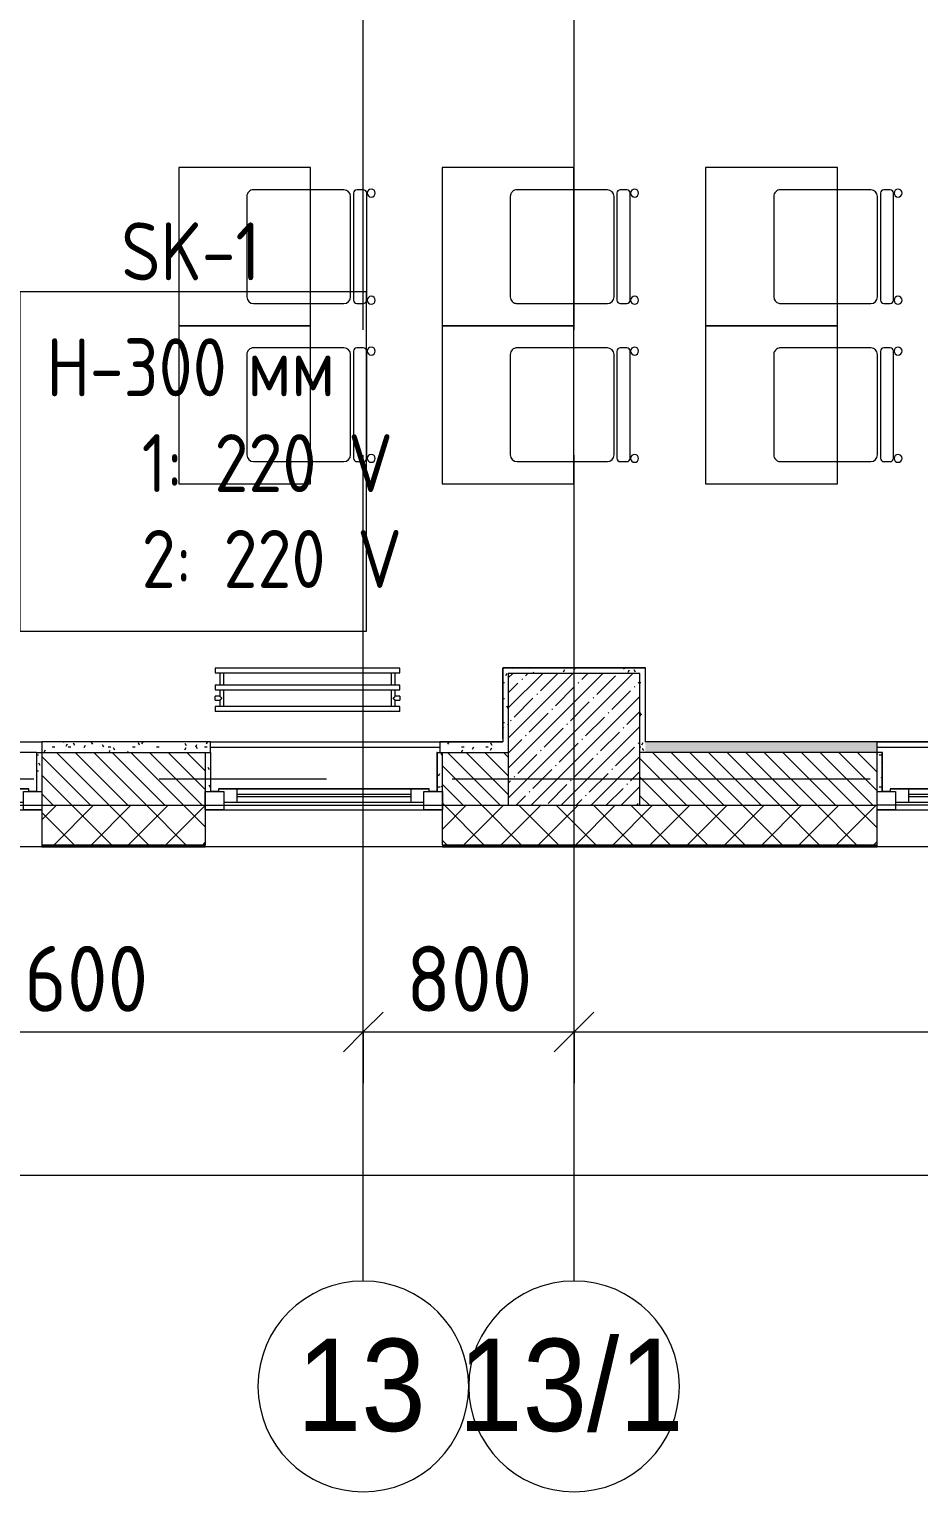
# Model space of a CAD drawing. Header units: millimetres. Extents: x 35111 to 235598, y -8553 to 29000.
# Drawn here: x 41092 to 44468, y -2706 to 2845 of the extents above; entities that cross this region are included whole.
import ezdxf

# ---------------------------------------------------------------- set-up
doc = ezdxf.new("R2010")
doc.units = ezdxf.units.MM
doc.linetypes.add('Осевая', pattern=[3175, 635, -476.25, 1587.5, -476.25])
for name, color, linetype, lineweight in [('A-ANNO-DIMS', 7, 'Continuous', 9), ('A-ANNO-DIMS-100', 7, 'Continuous', 9), ('A-GLAZ', 7, 'Continuous', 9), ('A-GLAZ-1', 7, 'Continuous', 13), ('A-WALL', 7, 'Continuous', 9), ('E-ELEC-FIXT-IDEN', 7, 'Continuous', 9), ('I-WALL', 7, 'Continuous', 9), ('M-EQPM', 7, 'Continuous', 9), ('S-COLS', 7, 'Continuous', 9), ('Оси', 7, 'Continuous', 9), ('Оси-1', 7, 'Continuous', 20), ('Оси-2', 7, 'Осевая', 9)]:
    doc.layers.add(name, color=color, linetype=linetype, lineweight=lineweight)
for name, color, linetype, lineweight, true_color in [('A-WALL-1', 7, 'Continuous', 9, 0x3c3c3c), ('A-WALL-FNSH-1', 7, 'Continuous', 9, 0x3c3c3c), ('I-FURN-1', 7, 'Continuous', 9, 0xf0f0f0)]:
    doc.layers.add(name, color=color, linetype=linetype, lineweight=lineweight, true_color=true_color)
doc.styles.add('Arial', font='arial.ttf', dxfattribs={"width": 0.9, "height": 350})
doc.styles.add('GOST Common_1', font='GOST_Common.ttf', dxfattribs={"width": 0.9, "height": 220})
doc.styles.add('ISOCPEUR', font='isocpeur.ttf', dxfattribs={"width": 0.9, "height": 250})
doc.dimstyles.new('ISO-2_5_0_9К_БОЛЬШОЙ', dxfattribs={"dimscale": 304.8, "dimtxt": 248.995294, "dimasz": 0.492126, "dimexe": 0.393701, "dimexo": 0.984252, "dimgap": 0, "dimtad": 1, "dimdec": 0, "dimrnd": 10, "dimzin": 0, "dimdsep": 46, "dimtxsty": 'ISOCPEUR', "dimblk1": 'OBLIQUE', "dimblk2": 'OBLIQUE', "dimsah": 1, "dimcen": 0.09, "dimdle": 0.393701, "dimazin": 0, "dimtfac": 1, "dimtdec": 4, "dimtix": 1, "dimtmove": 0, "dimatfit": 3, "dimfxl": 1, "dimtvp": 1, "dimtolj": 1, "dimtzin": 0, "dimarcsym": 2})
doc.dimstyles.new('ISO-2_5_0_9К_БОЛЬШОЙ_1', dxfattribs={"dimscale": 304.8, "dimtxt": 248.995294, "dimasz": 0.492126, "dimexe": 0.393701, "dimexo": 0.984252, "dimgap": 0, "dimtad": 1, "dimdec": 0, "dimrnd": 10, "dimzin": 0, "dimdsep": 46, "dimtxsty": 'ISOCPEUR', "dimblk1": 'OBLIQUE', "dimblk2": 'OBLIQUE', "dimsah": 1, "dimcen": 0.09, "dimdle": 0.393701, "dimazin": 0, "dimtfac": 1, "dimtdec": 4, "dimtix": 1, "dimtmove": 2, "dimatfit": 3, "dimfxl": 1, "dimtvp": 1, "dimtolj": 1, "dimtzin": 0, "dimarcsym": 2})
pattern_1 = [(0, (0, 0), (121.92, 30.48), [10.058, -81.382, 10.058, -81.382, -487.68]), (0, (0, 0), (121.92, 30.48), [-182.88, 10.058, -172.822, 10.058, -81.382, -213.36]), (0, (0, 0), (121.92, 30.48), [-457.2, 10.058, -50.902, 10.058, -142.342]), (120, (45.72, 15.24), (-87.356454, 90.345817), [10.058, -81.382, 10.058, -81.382, -487.68]), (120, (45.72, 15.24), (-87.356454, 90.345817), [-182.88, 10.058, -172.822, 10.058, -81.382, -213.36]), (120, (45.72, 15.24), (-87.356454, 90.345817), [-457.2, 10.058, -50.902, 10.058, -142.342]), (240, (60.96, 76.2), (-34.563546, -120.825817), [10.058, -81.382, 10.058, -81.382, -487.68]), (240, (60.96, 76.2), (-34.563546, -120.825817), [-182.88, 10.058, -172.822, 10.058, -81.382, -213.36]), (240, (60.96, 76.2), (-34.563546, -120.825817), [-457.2, 10.058, -50.902, 10.058, -142.342])]

# ---------------------------------------------------------------- blocks, each defined once
blk = doc.blocks.new('BSC_Колонна _Прямоугольная - 500х500-V6-План размещения напольных электротехнических лючков и розеток 3 этажа в осях 12-23')
at = {"layer": 'S-COLS'}
h = blk.add_hatch(dxfattribs=at)
h.set_pattern_fill('FP_7', color=256, style=0, pattern_type=2)
h.set_pattern_definition([(45, (-43160, -150), (-57.02463, 57.02463), []), (45, (-43102.975, -150), (-57.02463, 57.02463), [100.806, -20.161, 3.353, -16.808])])
h.paths.add_polyline_path([(-250, -250), (250, -250), (250, 250), (-250, 250)])
for p, q in [((250, 250), (-250, 250)), ((-250, 250), (-250, -250)), ((250, -250), (250, 250)), ((-250, -250), (250, -250))]:
    blk.add_line(p, q, dxfattribs=at)
blk = doc.blocks.new('120_Окно_СКБ_2Ст - 120_Окно_СКБ_2Ст 3100х2500 _мал_створка слева_ 2-22446355-План размещения напольных электротехнических лючков и розеток 3 этажа в осях 12-23')
at = {"layer": 'A-GLAZ'}
for p, q in [((1550, -57), (-1550, -57)), ((-1430, -107), (600, -107)), ((770, -107), (1430, -107)), ((-1530, -127), (-1500, -127)), ((600, -117), (-1430, -117)), ((670, -127), (700, -127)), ((1430, -117), (770, -117)), ((1500, -127), (1530, -127))]:
    blk.add_line(p, q, dxfattribs=at)
at = {"layer": 'A-GLAZ-1'}
for p, q in [((-1550, -127), (-1550, -57)), ((-1550, -57), (-1480, -57)), ((-1480, -57), (-1480, -127)), ((650, -87), (-1480, -87)), ((-1480, -87), (-1480, -127)), ((-1430, -137), (-1430, -87)), ((600, -137), (600, -87)), ((650, -127), (650, -57)), ((650, -57), (720, -57)), ((650, -127), (650, -87)), ((720, -57), (720, -127)), ((1480, -87), (720, -87)), ((720, -87), (720, -127)), ((770, -137), (770, -87)), ((1430, -137), (1430, -87)), ((1480, -127), (1480, -57)), ((1480, -57), (1550, -57)), ((1480, -127), (1480, -87)), ((1550, -57), (1550, -127)), ((-1480, -127), (-1550, -127)), ((-1480, -127), (-1500, -127)), ((-1500, -127), (-1500, -137)), ((-1500, -137), (670, -137)), ((670, -137), (-1500, -137)), ((720, -127), (650, -127)), ((670, -127), (650, -127)), ((670, -137), (670, -127)), ((720, -127), (700, -127)), ((700, -127), (700, -137)), ((700, -137), (1500, -137)), ((1500, -137), (700, -137)), ((1550, -127), (1480, -127)), ((1500, -127), (1480, -127)), ((1500, -137), (1500, -127))]:
    blk.add_line(p, q, dxfattribs=at)
blk = doc.blocks.new('120_Окно_СКБ_2Ст - 120_Окно_СКБ_2Ст 2100х2400 _мал створка справа_-22446225-План размещения напольных электротехнических лючков и розеток 3 этажа в осях 12-23')
at = {"layer": 'A-GLAZ'}
for p, q in [((1050, -57), (-1050, -57)), ((-930, -107), (100, -107)), ((270, -107), (930, -107)), ((-1030, -127), (-1000, -127)), ((100, -117), (-930, -117)), ((170, -127), (200, -127)), ((930, -117), (270, -117)), ((1000, -127), (1030, -127))]:
    blk.add_line(p, q, dxfattribs=at)
at = {"layer": 'A-GLAZ-1'}
for p, q in [((-1050, -127), (-1050, -57)), ((-1050, -57), (-980, -57)), ((-980, -57), (-980, -127)), ((150, -87), (-980, -87)), ((-980, -87), (-980, -127)), ((-930, -137), (-930, -87)), ((100, -137), (100, -87)), ((150, -127), (150, -57)), ((150, -57), (220, -57)), ((150, -127), (150, -87)), ((220, -57), (220, -127)), ((980, -87), (220, -87)), ((220, -87), (220, -127)), ((270, -137), (270, -87)), ((930, -137), (930, -87)), ((980, -127), (980, -57)), ((980, -57), (1050, -57)), ((980, -127), (980, -87)), ((1050, -57), (1050, -127)), ((-980, -127), (-1050, -127)), ((-980, -127), (-1000, -127)), ((-1000, -127), (-1000, -137)), ((-1000, -137), (170, -137)), ((170, -137), (-1000, -137)), ((220, -127), (150, -127)), ((170, -127), (150, -127)), ((170, -137), (170, -127)), ((220, -127), (200, -127)), ((200, -127), (200, -137)), ((200, -137), (1000, -137)), ((1000, -137), (200, -137)), ((1050, -127), (980, -127)), ((1000, -127), (980, -127)), ((1000, -137), (1000, -127))]:
    blk.add_line(p, q, dxfattribs=at)
blk = doc.blocks.new('120_Окно_СКБ_1Ст - 120_Окно_СКБ_1Ст 900х2500_h_-22445987-План размещения напольных электротехнических лючков и розеток 3 этажа в осях 12-23')
at = {"layer": 'A-GLAZ'}
for p, q in [((450, -57), (-450, -57)), ((-330, -107), (330, -107)), ((-430, -127), (-400, -127)), ((330, -117), (-330, -117)), ((400, -127), (430, -127))]:
    blk.add_line(p, q, dxfattribs=at)
at = {"layer": 'A-GLAZ-1'}
for p, q in [((-450, -127), (-450, -57)), ((-450, -57), (-380, -57)), ((-380, -57), (-380, -127)), ((380, -87), (-380, -87)), ((-380, -87), (-380, -127)), ((-330, -137), (-330, -87)), ((330, -137), (330, -87)), ((380, -127), (380, -57)), ((380, -57), (450, -57)), ((380, -127), (380, -87)), ((450, -57), (450, -127)), ((-380, -127), (-450, -127)), ((-380, -127), (-400, -127)), ((-400, -127), (-400, -137)), ((-400, -137), (400, -137)), ((400, -137), (-400, -137)), ((450, -127), (380, -127)), ((400, -127), (380, -127)), ((400, -137), (400, -127))]:
    blk.add_line(p, q, dxfattribs=at)
blk = doc.blocks.new('Стол базовый прямоугольный - 1_7а-25476368-План размещения напольных электротехнических лючков и розеток 3 этажа в осях 12-23')
at = {"layer": 'I-FURN-1'}
for p, q in [((250, 300), (-250, 300)), ((-250, 300), (-250, -300)), ((250, -300), (250, 300)), ((-250, -300), (250, -300))]:
    blk.add_line(p, q, dxfattribs=at)
blk = doc.blocks.new('Стул Breuer - 1_9а-25403171-План размещения напольных электротехнических лючков и розеток 3 этажа в осях 12-23')
at = {"layer": 'I-FURN-1'}
for p, q in [((190.5, 241.3), (-190.5, 241.3)), ((-215.9, 215.9), (-215.9, 0)), ((215.9, 0), (215.9, 215.9)), ((-215.9, 0), (-215.9, -127)), ((215.9, -127), (215.9, 0)), ((203.2, -163.5), (-203.2, -163.5)), ((-190.5, -152.4), (190.5, -152.4)), ((-215.9, -176.2), (-215.9, -200.8)), ((-203.2, -213.5), (203.2, -213.5)), ((215.9, -200.8), (215.9, -176.2))]:
    blk.add_line(p, q, dxfattribs=at)
for centre, radius, start, end in [((-190.5, 215.9), 25.4, 90, 180), ((190.5, 215.9), 25.4, 0, 90), ((-190.5, -127), 25.4, 180, 270), ((-203.2, -176.2), 12.7, 90, 180), ((190.5, -127), 25.4, 270, 360), ((203.2, -176.2), 12.7, 360, 90), ((-203.5, -230.6), 15.1, 360, 180), ((-203.2, -200.8), 12.7, 180, 270), ((203.7, -230.6), 15.1, 360, 180), ((203.2, -200.8), 12.7, 270, 360), ((-203.5, -230.6), 15.1, 180, 360), ((203.7, -230.6), 15.1, 180, 360)]:
    blk.add_arc(centre, radius, start, end, dxfattribs=at)
blk = doc.blocks.new('Стул Breuer - 1_9а-V72-План размещения напольных электротехнических лючков и розеток 3 этажа в осях 12-23')
at = {"layer": 'I-FURN-1'}
for p, q in [((190.5, 241.3), (-190.5, 241.3)), ((-215.9, 215.9), (-215.9, 0)), ((215.9, 0), (215.9, 215.9)), ((-215.9, 0), (-215.9, -127)), ((215.9, -127), (215.9, 0)), ((203.2, -163.5), (-203.2, -163.5)), ((-190.5, -152.4), (190.5, -152.4)), ((-215.9, -176.2), (-215.9, -200.8)), ((-203.2, -213.5), (203.2, -213.5)), ((215.9, -200.8), (215.9, -176.2))]:
    blk.add_line(p, q, dxfattribs=at)
for centre, radius, start, end in [((-190.5, 215.9), 25.4, 165, 180), ((-190.5, 215.9), 25.4, 150, 165), ((-190.5, 215.9), 25.4, 135, 150), ((-190.5, 215.9), 25.4, 90, 135), ((190.5, 215.9), 25.4, 75, 90), ((190.5, 215.9), 25.4, 45, 75), ((190.5, 215.9), 25.4, 0, 45), ((-190.5, -127), 25.4, 180, 270), ((-203.2, -176.2), 12.7, 90, 180), ((190.5, -127), 25.4, 270, 360), ((203.2, -176.2), 12.7, 360, 90), ((-203.5, -230.6), 15.1, 360, 180), ((-203.2, -200.8), 12.7, 180, 270), ((203.7, -230.6), 15.1, 360, 180), ((203.2, -200.8), 12.7, 270, 360), ((-203.5, -230.6), 15.1, 180, 360), ((203.7, -230.6), 15.1, 180, 360)]:
    blk.add_arc(centre, radius, start, end, dxfattribs=at)
blk = doc.blocks.new('Стул Breuer - 1_9а-V73-План размещения напольных электротехнических лючков и розеток 3 этажа в осях 12-23')
at = {"layer": 'I-FURN-1'}
for p, q in [((190.5, 241.3), (-190.5, 241.3)), ((-215.9, 215.9), (-215.9, 0)), ((215.9, 0), (215.9, 215.9)), ((-215.9, 0), (-215.9, -127)), ((215.9, -127), (215.9, 0)), ((203.2, -163.5), (-203.2, -163.5)), ((-190.5, -152.4), (190.5, -152.4)), ((-215.9, -176.2), (-215.9, -200.8)), ((-203.2, -213.5), (203.2, -213.5)), ((215.9, -200.8), (215.9, -176.2))]:
    blk.add_line(p, q, dxfattribs=at)
for centre, radius, start, end in [((-190.5, 215.9), 25.4, 165, 180), ((-190.5, 215.9), 25.4, 135, 165), ((-190.5, 215.9), 25.4, 90, 135), ((190.5, 215.9), 25.4, 60, 90), ((190.5, 215.9), 25.4, 15, 60), ((190.5, 215.9), 25.4, 0, 15), ((-190.5, -127), 25.4, 180, 270), ((-203.2, -176.2), 12.7, 90, 180), ((190.5, -127), 25.4, 270, 360), ((203.2, -176.2), 12.7, 360, 90), ((-203.5, -230.6), 15.1, 360, 180), ((-203.2, -200.8), 12.7, 180, 270), ((203.7, -230.6), 15.1, 360, 180), ((203.2, -200.8), 12.7, 270, 360), ((-203.5, -230.6), 15.1, 180, 360), ((203.7, -230.6), 15.1, 180, 360)]:
    blk.add_arc(centre, radius, start, end, dxfattribs=at)
blk = doc.blocks.new('Стул Breuer - 1_9а-V76-План размещения напольных электротехнических лючков и розеток 3 этажа в осях 12-23')
at = {"layer": 'I-FURN-1'}
for p, q in [((190.5, 241.3), (-190.5, 241.3)), ((-215.9, 215.9), (-215.9, 0)), ((215.9, 0), (215.9, 215.9)), ((-215.9, 0), (-215.9, -127)), ((215.9, -127), (215.9, 0)), ((203.2, -163.5), (-203.2, -163.5)), ((-190.5, -152.4), (190.5, -152.4)), ((-215.9, -176.2), (-215.9, -200.8)), ((-203.2, -213.5), (203.2, -213.5)), ((215.9, -200.8), (215.9, -176.2))]:
    blk.add_line(p, q, dxfattribs=at)
for centre, radius, start, end in [((-190.5, 215.9), 25.4, 165, 180), ((-190.5, 215.9), 25.4, 90, 165), ((190.5, 215.9), 25.4, 0, 90), ((-190.5, -127), 25.4, 180, 270), ((-203.2, -176.2), 12.7, 90, 180), ((190.5, -127), 25.4, 270, 360), ((203.2, -176.2), 12.7, 360, 90), ((-203.5, -230.6), 15.1, 360, 180), ((-203.2, -200.8), 12.7, 180, 270), ((203.7, -230.6), 15.1, 360, 180), ((203.2, -200.8), 12.7, 270, 360), ((-203.5, -230.6), 15.1, 180, 360), ((203.7, -230.6), 15.1, 180, 360)]:
    blk.add_arc(centre, radius, start, end, dxfattribs=at)
blk = doc.blocks.new('radiator_prado_classic_z_tip_30_po exemplyaru - Classic Z Тип 30-500-30677900-План размещения напольных электротехнических лючков и розеток 3 этажа в осях 12-23')
at = {"layer": 'M-EQPM'}
for p, q in [((0, 228), (0, 210)), ((700, 228), (0, 228)), ((700, 210), (700, 228)), ((0, 210), (700, 210)), ((17.5, 210), (17.5, 164)), ((32.5, 164), (32.5, 210)), ((667.5, 210), (667.5, 164)), ((682.5, 164), (682.5, 210)), ((700, 164), (0, 164)), ((0, 164), (0, 146)), ((0, 146), (700, 146)), ((17.5, 121.5), (0, 121.5)), ((17.5, 121.5), (0, 121.5)), ((0, 121.5), (0, 121.2)), ((0, 106.5), (0, 121.5)), ((0, 121.2), (0, 121.2)), ((17.5, 146), (17.5, 121.5)), ((32.5, 82), (32.5, 146)), ((667.5, 146), (667.5, 82)), ((682.5, 121.5), (682.5, 146)), ((700, 121.5), (682.5, 121.5)), ((700, 121.5), (682.5, 121.5)), ((700, 146), (700, 164)), ((700, 121.5), (700, 106.5)), ((700, 121.2), (700, 121.5)), ((700, 121.5), (700, 121.2)), ((700, 121.2), (700, 121.5)), ((0, 106.8), (0, 106.5)), ((0, 106.8), (0, 106.8)), ((0, 106.5), (17.5, 106.5)), ((0, 106.5), (17.5, 106.5)), ((700, 82), (0, 82)), ((0, 82), (0, 64)), ((700, 64), (0, 64)), ((17.5, 106.5), (17.5, 82)), ((682.5, 82), (682.5, 106.5)), ((682.5, 106.5), (700, 106.5)), ((682.5, 106.5), (700, 106.5)), ((700, 106.5), (700, 106.8)), ((700, 106.8), (700, 106.5)), ((700, 106.5), (700, 106.8)), ((700, 64), (700, 82))]:
    blk.add_line(p, q, dxfattribs=at)
for points, knots in [([(25, 114), (24.5, 114.5), (23.6, 115.4), (22.4, 116.6), (21.6, 117.4), (21.1, 117.9), (20.8, 118.2), (20.5, 118.5), (20.2, 118.8), (19.8, 119.1), (19.6, 119.4), (19.3, 119.7), (19, 120), (18.7, 120.3), (18.5, 120.5), (18.3, 120.7), (18.1, 120.9), (17.9, 121.1), (17.8, 121.2), (17.7, 121.3), (17.5, 121.5), (17.5, 121.5), (17.5, 121.5)], [0, 0, 0, 0, 0.142857, 0.285714, 0.357143, 0.392857, 0.428571, 0.464286, 0.5, 0.535714, 0.571429, 0.607143, 0.642857, 0.678571, 0.714286, 0.75, 0.785714, 0.821429, 0.857143, 0.892857, 0.928571, 1, 1, 1, 1]), ([(17.5, 106.5), (17.5, 106.5), (17.5, 106.5), (17.7, 106.7), (17.8, 106.8), (17.9, 106.9), (18.1, 107.1), (18.3, 107.3), (18.5, 107.5), (18.7, 107.7), (19, 108), (19.3, 108.3), (19.6, 108.6), (19.8, 108.9), (20.3, 109.3), (20.7, 109.7), (21.1, 110.1), (21.6, 110.6), (22.4, 111.4), (23.6, 112.6), (24.5, 113.5), (25, 114)], [0, 0, 0, 0, 0.071429, 0.107143, 0.142857, 0.178571, 0.214286, 0.25, 0.285714, 0.321429, 0.357143, 0.392857, 0.428571, 0.464286, 0.5, 0.571429, 0.607143, 0.642857, 0.714286, 0.857143, 1, 1, 1, 1]), ([(675, 114), (675.5, 114.5), (676.4, 115.4), (677.6, 116.6), (678.4, 117.4), (678.9, 117.9), (679.2, 118.2), (679.5, 118.5), (679.8, 118.8), (680.1, 119.2), (680.4, 119.4), (680.7, 119.7), (681, 120), (681.3, 120.3), (681.5, 120.5), (681.7, 120.7), (681.9, 120.9), (682.1, 121.1), (682.2, 121.2), (682.3, 121.3), (682.5, 121.5), (682.5, 121.5), (682.5, 121.5)], [0, 0, 0, 0, 0.142857, 0.285714, 0.357143, 0.392857, 0.428571, 0.464286, 0.5, 0.535714, 0.571429, 0.607143, 0.642857, 0.678571, 0.714286, 0.75, 0.785714, 0.821429, 0.857143, 0.892857, 0.928571, 1, 1, 1, 1]), ([(682.5, 106.5), (682.5, 106.5), (682.5, 106.5), (682.3, 106.7), (682.2, 106.8), (682.1, 106.9), (681.9, 107.1), (681.7, 107.3), (681.5, 107.5), (681.3, 107.7), (681, 108), (680.7, 108.3), (680.4, 108.6), (680.1, 108.8), (679.7, 109.3), (679.3, 109.7), (678.9, 110.1), (678.4, 110.6), (677.6, 111.4), (676.4, 112.6), (675.5, 113.5), (675, 114)], [0, 0, 0, 0, 0.071429, 0.107143, 0.142857, 0.178571, 0.214286, 0.25, 0.285714, 0.321429, 0.357143, 0.392857, 0.428571, 0.464286, 0.5, 0.571429, 0.607143, 0.642857, 0.714286, 0.857143, 1, 1, 1, 1])]:
    blk.add_open_spline(points, degree=3, knots=knots, dxfattribs=at)
blk = doc.blocks.new('Ось сетки - D8-29747960-План размещения напольных электротехнических лючков и розеток 3 этажа в осях 12-23')
at = {"layer": 'Оси-1'}
for start, end in [(360, 180), (180, 360)]:
    blk.add_arc((0, 0), 4, start, end, dxfattribs=at)
blk = doc.blocks.new('DIMBLOCK36-План размещения напольных электротехнических лючков и розеток 3 этажа в осях 12-23')
at = {"layer": 'A-ANNO-DIMS-100'}
for p, q in [((38310, -1698.2), (38310, -1384.2)), ((84560, -1698.2), (84560, -1384.2)), ((38190, -1504.2), (84680, -1504.2)), ((38310, -1504.2), (38310, -1698.2)), ((84560, -1504.2), (84560, -1698.2))]:
    blk.add_line(p, q, dxfattribs=at)
at = {"layer": 'A-ANNO-DIMS-100', "lineweight": 20}
for p, q in [((38310, -1504.2), (38385, -1429.2)), ((84560, -1504.2), (84635, -1429.2)), ((38310, -1504.2), (38235, -1579.2)), ((84560, -1504.2), (84485, -1579.2))]:
    blk.add_line(p, q, dxfattribs=at)
at = {"layer": 'A-ANNO-DIMS-100', "color": 0, "insert": (61028, -1177.6), "char_height": 250, "width": 976.828, "attachment_point": 1, "line_spacing_factor": 1.149209, "style": 'ISOCPEUR'}
blk.add_mtext('46250', dxfattribs=at)
blk = doc.blocks.new('_Oblique')
at = {"color": 0, "linetype": 'ByBlock', "lineweight": -2}
blk.add_line((-0.5, -0.5), (0.5, 0.5), dxfattribs=at)
blk = doc.blocks.new('DIMBLOCK38-План размещения напольных электротехнических лючков и розеток 3 этажа в осях 12-23')
at = {"layer": 'A-ANNO-DIMS-100'}
for p, q in [((38760, -1154.7), (38760, -840.7)), ((42360, -1154.7), (42360, -840.7)), ((38760, -960.7), (42360, -960.7)), ((38760, -960.7), (38760, -1154.7)), ((42360, -960.7), (42360, -1154.7))]:
    blk.add_line(p, q, dxfattribs=at)
at = {"layer": 'A-ANNO-DIMS-100', "lineweight": 20}
for p, q in [((38760, -960.7), (38835, -885.7)), ((42360, -960.7), (42435, -885.7)), ((38760, -960.7), (38685, -1035.7)), ((42360, -960.7), (42285, -1035.7))]:
    blk.add_line(p, q, dxfattribs=at)
at = {"layer": 'A-ANNO-DIMS-100', "color": 0, "insert": (40913.8, -634.1), "char_height": 250, "width": 758.478, "attachment_point": 1, "line_spacing_factor": 1.149209, "style": 'ISOCPEUR'}
blk.add_mtext('3600', dxfattribs=at)
blk = doc.blocks.new('DIMBLOCK39-План размещения напольных электротехнических лючков и розеток 3 этажа в осях 12-23')
at = {"layer": 'A-ANNO-DIMS-100'}
for p, q in [((42360, -1154.7), (42360, -840.7)), ((43160, -1154.7), (43160, -840.7)), ((42360, -960.7), (43160, -960.7)), ((42360, -960.7), (42360, -1154.7)), ((43160, -960.7), (43160, -1154.7))]:
    blk.add_line(p, q, dxfattribs=at)
at = {"layer": 'A-ANNO-DIMS-100', "lineweight": 20}
for p, q in [((42360, -960.7), (42435, -885.7)), ((43160, -960.7), (43235, -885.7)), ((42360, -960.7), (42285, -1035.7)), ((43160, -960.7), (43085, -1035.7))]:
    blk.add_line(p, q, dxfattribs=at)
at = {"layer": 'A-ANNO-DIMS-100', "color": 0, "insert": (42523, -634.1), "char_height": 250, "width": 568.858, "attachment_point": 1, "line_spacing_factor": 1.149209, "style": 'ISOCPEUR'}
blk.add_mtext('800', dxfattribs=at)
blk = doc.blocks.new('DIMBLOCK40-План размещения напольных электротехнических лючков и розеток 3 этажа в осях 12-23')
at = {"layer": 'A-ANNO-DIMS-100'}
for p, q in [((43160, -1154.7), (43160, -840.7)), ((47660, -1154.7), (47660, -840.7)), ((43160, -960.7), (47660, -960.7)), ((43160, -960.7), (43160, -1154.7)), ((47660, -960.7), (47660, -1154.7))]:
    blk.add_line(p, q, dxfattribs=at)
at = {"layer": 'A-ANNO-DIMS-100', "lineweight": 20}
for p, q in [((43160, -960.7), (43235, -885.7)), ((47660, -960.7), (47735, -885.7)), ((43160, -960.7), (43085, -1035.7)), ((47660, -960.7), (47585, -1035.7))]:
    blk.add_line(p, q, dxfattribs=at)
at = {"layer": 'A-ANNO-DIMS-100', "color": 0, "insert": (45082, -634.1), "char_height": 250, "width": 787.208, "attachment_point": 1, "line_spacing_factor": 1.149209, "style": 'ISOCPEUR'}
blk.add_mtext('4500', dxfattribs=at)

msp = doc.modelspace()

# ---------------------------------------------------------------- hatches: boundary and pattern name
at = {"layer": 'A-WALL'}
h = msp.add_hatch(dxfattribs=at)
h.set_pattern_fill('FP_19', color=256, style=0, pattern_type=2)
h.set_pattern_definition([(135, (0, 0), (-35.35534, -35.35534), [])])
h.paths.add_polyline_path([(65171.9, -100), (65410, -100), (65410, 100), (65160, 100), (65160, -100)])
h.paths.add_polyline_path([(63716, -100), (64260, -100), (64260, 100), (63710, 100), (63710, -100)])
h.paths.add_polyline_path([(61532.2, -100), (61610, -100), (61610, 100), (61410, 100), (61410, -100)])
h.paths.add_polyline_path([(57810, -100), (57810, 100), (56910, 100), (56910, -100), (57164.6, -100)])
h.paths.add_polyline_path([(54980.8, -100), (55510, -100), (55510, 100), (54760, 100), (54760, -100)])
h.paths.add_polyline_path([(52660, -100), (52660, 100), (52410, 100), (52410, -100)])
h.paths.add_polyline_path([(50613.2, -100), (51010, -100), (51010, 100), (50260, 100), (50260, -100)])
h.paths.add_polyline_path([(47910, -100), (48160, -100), (48160, 100), (47910, 100)])
h.paths.add_polyline_path([(44061.7, -100), (44310, -100), (44310, 100), (43410, 100), (43410, -100)])
h.paths.add_polyline_path([(41760, -100), (41760, 100), (41140, 100), (41140, -100), (41150, -100)])
h.paths.add_polyline_path([(42910, -100), (42910, 100), (42660, 100), (42660, -100)])
h = msp.add_hatch(dxfattribs=at)
h.set_pattern_fill('FP_20', color=256, style=0, pattern_type=2)
h.set_pattern_definition([(45, (0, 0), (-70.71068, 70.71068), []), (135, (0, 0), (-70.71068, -70.71068), [])])
h.paths.add_polyline_path([(54760, -250), (55510, -250), (55510, -100), (54760, -100)])
h.paths.add_polyline_path([(56627.1, -250), (56627.1, -100), (56410, -100), (56410, -250), (56436.7, -250)])
h.paths.add_polyline_path([(51910, -250), (52660, -250), (52660, -100), (51910, -100)])
h.paths.add_polyline_path([(50260, -250), (51010, -250), (51010, -100), (50260, -100)])
h.paths.add_polyline_path([(47910, -250), (48160, -250), (48160, -100), (47410, -100), (47410, -250), (47701.4, -250)])
h.paths.add_polyline_path([(44310, -250), (44310, -100), (42660, -100), (42660, -250), (44061.7, -250)])
h.paths.add_polyline_path([(41140, -250), (41760, -250), (41760, -100), (41140, -100)])
h.paths.add_polyline_path([(38742.7, -250), (39040, -250), (39040, -100), (38742.7, -100), (38742.7, -222.4)])
h.paths.add_polyline_path([(38238.2, -250), (38242.7, -250), (38242.7, -100), (38238.2, -100), (38238.2, -175.6)])
at = {"layer": 'I-WALL'}
h = msp.add_hatch(dxfattribs=at)
h.set_pattern_fill('FP_71', color=256, style=0, pattern_type=2)
h.set_pattern_definition(pattern_1)
h.paths.add_polyline_path([(42910, 140), (42910, 420), (42890, 420), (42890, 140)])
h = msp.add_hatch(dxfattribs=at)
h.set_pattern_fill('FP_71', color=256, style=0, pattern_type=2)
h.set_pattern_definition(pattern_1)
h.paths.add_polyline_path([(43410, 400), (43430, 400), (43430, 420), (42910, 420), (42910, 400)])
h = msp.add_hatch(dxfattribs=at)
h.set_pattern_fill('FP_71', color=256, style=0, pattern_type=2)
h.set_pattern_definition(pattern_1)
h.paths.add_polyline_path([(43430, 100), (43430, 400), (43410, 400), (43410, 100)])
h = msp.add_hatch(dxfattribs=at)
h.set_pattern_fill('FP_71', color=256, style=0, pattern_type=2)
h.set_pattern_definition(pattern_1)
h.paths.add_polyline_path([(42910, 100), (42910, 140), (42650, 140), (42650, 100)])
h.paths.add_polyline_path([(41140, 100), (41780, 100), (41780, 140), (41140, 140)])
h = msp.add_hatch(dxfattribs=at)
h.set_pattern_fill('FP_71', color=256, style=0, pattern_type=2)
h.set_pattern_definition(pattern_1)
h.paths.add_polyline_path([(47390, 100), (47410, 100), (47410, 140), (47390, 140)])
h.paths.add_polyline_path([(44310, 100), (44310, 140), (43430, 140), (43430, 100), (44061.7, 100)])
h = msp.add_hatch(dxfattribs=at)
h.set_pattern_fill('FP_71', color=256, style=0, pattern_type=2)
h.set_pattern_definition(pattern_1)
h.paths.add_polyline_path([(41140, -48), (41140, 100), (41120, 100), (41120, -48)])
h = msp.add_hatch(dxfattribs=at)
h.set_pattern_fill('FP_71', color=256, style=0, pattern_type=2)
h.set_pattern_definition(pattern_1)
h.paths.add_polyline_path([(41780, -48), (41780, 100), (41760, 100), (41760, -48)])
h = msp.add_hatch(dxfattribs=at)
h.set_pattern_fill('FP_71', color=256, style=0, pattern_type=2)
h.set_pattern_definition(pattern_1)
h.paths.add_polyline_path([(42660, -48), (42660, 100), (42640, 100), (42640, -48)])
h = msp.add_hatch(dxfattribs=at)
h.set_pattern_fill('FP_71', color=256, style=0, pattern_type=2)
h.set_pattern_definition(pattern_1)
h.paths.add_polyline_path([(44330, -48), (44330, 100), (44310, 100), (44310, -48)])

# ---------------------------------------------------------------- linework, layer by layer
at = {"layer": 'A-WALL'}
for p, q in [((43430, 420), (43430, 140)), ((42848.2, 140), (42890, 140)), ((42890, 153), (42890, 140)), ((44330, 100), (43410, 100)), ((39040, -100), (42910, -100)), ((43410, -100), (44310, -100)), ((41140, -258), (39040, -258)), ((41140, -250), (41760, -250)), ((41140, -253), (41760, -253)), ((42660, -258), (41760, -258)), ((42660, -250), (44310, -250)), ((42660, -253), (44310, -253)), ((47410, -258), (44310, -258))]:
    msp.add_line(p, q, dxfattribs=at)
at = {"layer": 'A-WALL-1'}
for p, q in [((43430, 420), (42890, 420)), ((41140, 140), (41140, -250)), ((41780, 140), (41140, 140)), ((41780, 100), (41780, 140)), ((42650, 140), (42650, 100)), ((44310, 140), (43430, 140)), ((44310, -250), (44310, 140)), ((41120, 100), (41780, 100)), ((41120, 100), (41120, -48)), ((41760, 100), (41760, -250)), ((42640, 100), (42910, 100)), ((42640, 100), (42640, -48)), ((42660, -250), (42660, 100)), ((44330, -48), (44330, 100)), ((41120, -48), (41140, -48)), ((41760, -48), (41780, -48)), ((42640, -48), (42660, -48)), ((44310, -48), (44330, -48))]:
    msp.add_line(p, q, dxfattribs=at)
at = {"layer": 'A-WALL-FNSH-1'}
for p, q in [((43431, 421), (42889, 421)), ((42889, 421), (42889, 141)), ((42890, 153), (42890, 420)), ((43431, 141), (43431, 421)), ((41780, 141), (41140, 141)), ((41140, 141), (41140, 140)), ((41780, 140), (41780, 141)), ((42889, 141), (42650, 141)), ((42650, 141), (42650, 140)), ((42650, 140), (42848.2, 140)), ((44310, 141), (43431, 141)), ((44310, 140), (44310, 141)), ((41120, 100), (41119, 100)), ((41119, 100), (41119, -48)), ((41781, 100), (41780, 100)), ((41780, 100), (41780, -48)), ((41781, -48), (41781, 100)), ((42640, 100), (42639, 100)), ((42639, 100), (42639, -48)), ((44331, 100), (44330, 100)), ((44331, -48), (44331, 100)), ((41119, -48), (41120, -48)), ((41780, -48), (41781, -48)), ((42639, -48), (42640, -48)), ((44330, -48), (44331, -48)), ((41140, -250), (41140, -258)), ((41140, -258), (41760, -258)), ((41760, -258), (41760, -250)), ((42660, -250), (42660, -258)), ((42660, -258), (44310, -258)), ((44310, -258), (44310, -250))]:
    msp.add_line(p, q, dxfattribs=at)
at = {"layer": 'E-ELEC-FIXT-IDEN', "flags": 128}
msp.add_lwpolyline([(41058.1, 1849.9), (42371.4, 1849.9), (42371.4, 558.9), (41058.1, 558.9)], close=True, dxfattribs=at)
at = {"layer": 'I-WALL'}
for p, q in [((39061, 141), (41140, 141)), ((39061, 140), (41140, 140)), ((41780, 141), (42650, 141)), ((41780, 140), (42650, 140)), ((41780, 120), (42650, 120)), ((44310, 141), (47389, 141)), ((47389, 140), (44310, 140)), ((44310, 120), (47390, 120)), ((41119, 100), (39061, 100)), ((47410, -100), (44310, -100))]:
    msp.add_line(p, q, dxfattribs=at)
at = {"layer": 'Оси'}
for p, q in [((42360, -1906.3), (42360, 593.7)), ((43160, -1906.3), (43160, 593.7))]:
    msp.add_line(p, q, dxfattribs=at)
at = {"layer": 'Оси-2'}
for p, q in [((42360, 593.7), (42360, 24850)), ((43160, 593.7), (43160, 24850)), ((38410.7, 0), (82250, 0))]:
    msp.add_line(p, q, dxfattribs=at)

# ---------------------------------------------------------------- block references
at = {"layer": 'A-GLAZ', "rotation": 180}
for name, p in [('120_Окно_СКБ_2Ст - 120_Окно_СКБ_2Ст 2100х2400 _мал створка справа_-22446225-План размещения напольных электротехнических лючков и розеток 3 этажа в осях 12-23', (40090, -175)), ('120_Окно_СКБ_1Ст - 120_Окно_СКБ_1Ст 900х2500_h_-22445987-План размещения напольных электротехнических лючков и розеток 3 этажа в осях 12-23', (42210, -175)), ('120_Окно_СКБ_2Ст - 120_Окно_СКБ_2Ст 3100х2500 _мал_створка слева_ 2-22446355-План размещения напольных электротехнических лючков и розеток 3 этажа в осях 12-23', (45860, -175))]:
    msp.add_blockref(name, p, dxfattribs=at)
at = {"layer": 'I-FURN-1'}
for p in [(41909.3, 2020.1), (42909.3, 2020.1), (43909.3, 2020.1), (41909.3, 1420.1), (42909.3, 1420.1), (43909.3, 1420.1)]:
    msp.add_blockref('Стол базовый прямоугольный - 1_7а-25476368-План размещения напольных электротехнических лючков и розеток 3 этажа в осях 12-23', p, dxfattribs=at)
at = {"layer": 'I-FURN-1', "rotation": 89.99999999999959}
for name, p in [('Стул Breuer - 1_9а-25403171-План размещения напольных электротехнических лючков и розеток 3 этажа в осях 12-23', (42159.3, 2020.1)), ('Стул Breuer - 1_9а-V72-План размещения напольных электротехнических лючков и розеток 3 этажа в осях 12-23', (43159.3, 2020.1)), ('Стул Breuer - 1_9а-V76-План размещения напольных электротехнических лючков и розеток 3 этажа в осях 12-23', (44159.3, 2020.1)), ('Стул Breuer - 1_9а-25403171-План размещения напольных электротехнических лючков и розеток 3 этажа в осях 12-23', (42159.3, 1420.1)), ('Стул Breuer - 1_9а-25403171-План размещения напольных электротехнических лючков и розеток 3 этажа в осях 12-23', (43159.3, 1420.1)), ('Стул Breuer - 1_9а-V73-План размещения напольных электротехнических лючков и розеток 3 этажа в осях 12-23', (44159.3, 1420.1))]:
    msp.add_blockref(name, p, dxfattribs=at)
at = {"layer": 'M-EQPM'}
msp.add_blockref('radiator_prado_classic_z_tip_30_po exemplyaru - Classic Z Тип 30-500-30677900-План размещения напольных электротехнических лючков и розеток 3 этажа в осях 12-23', (41798.2, 192), dxfattribs=at)
at = {"layer": 'S-COLS'}
msp.add_blockref('BSC_Колонна _Прямоугольная - 500х500-V6-План размещения напольных электротехнических лючков и розеток 3 этажа в осях 12-23', (43160, 150), dxfattribs=at)
at = {"layer": 'Оси-1', "xscale": 99.99999999999993, "yscale": 99.99999999999993, "zscale": 99.99999999999993}
for p in [(42360, -2306.3), (43160, -2306.3)]:
    msp.add_blockref('Ось сетки - D8-29747960-План размещения напольных электротехнических лючков и розеток 3 этажа в осях 12-23', p, dxfattribs=at)

# ---------------------------------------------------------------- texts
at = {"layer": 'E-ELEC-FIXT-IDEN', "char_height": 220, "attachment_point": 1, "style": 'GOST Common_1'}
for s, insert, width in [('SK-1', (41441.1, 2112.2), 656.582), ('H-300 ', (41158.1, 1672.3), 923.544), ('мм', (41920.1, 1672.3), 375.19), ('   1: 220 V', (41158.1, 1308.5), 1291.519), ('   2: 220 V', (41158.1, 944.7), 1342.025)]:
    msp.add_mtext(s, dxfattribs=dict(at, insert=insert, width=width))
at = {"layer": 'Оси', "char_height": 350, "attachment_point": 1, "style": 'Arial'}
for s, insert, width in [('13/1', (42719.7, -2125.6), 1060.633), ('13', (42107.4, -2125.6), 606.076)]:
    msp.add_mtext(s, dxfattribs=dict(at, insert=insert, width=width))

# ---------------------------------------------------------------- dimensions: what is measured, and where the dimension line sits
at = {"layer": 'A-ANNO-DIMS'}
dim = msp.add_linear_dim(base=(42360, -960.7), p1=(38760, -854.7), p2=(42360, -854.7), dimstyle='ISO-2_5_0_9К_БОЛЬШОЙ_1', override={"dimpost": '<>', "dimfxl": 3600}, dxfattribs=at)
dim.commit()
dim.dimension.update_dxf_attribs({"geometry": 'DIMBLOCK38-План размещения напольных электротехнических лючков и розеток 3 этажа в осях 12-23', "text_midpoint": (41293, -800.8), "dimtype": 160})
for base, p1, p2, override, picture, middle in [((43160, -960.7), (42360, -854.7), (43160, -854.7), {"dimpost": '<>', "dimfxl": 800}, 'DIMBLOCK39-План размещения напольных электротехнических лючков и розеток 3 этажа в осях 12-23', (42760, -835.7)), ((47660, -960.7), (43160, -854.7), (47660, -854.7), {"dimpost": '<>', "dimfxl": 4500}, 'DIMBLOCK40-План размещения напольных электротехнических лючков и розеток 3 этажа в осях 12-23', (45410, -835.7)), ((84560, -1504.2), (38310, -1398.2), (84560, -1398.2), {"dimpost": '<>', "dimfxl": 46250}, 'DIMBLOCK36-План размещения напольных электротехнических лючков и розеток 3 этажа в осях 12-23', (61435, -1379.2))]:
    dim = msp.add_linear_dim(base=base, p1=p1, p2=p2, dimstyle='ISO-2_5_0_9К_БОЛЬШОЙ', override=override, dxfattribs=at)
    dim.commit()
    dim.dimension.update_dxf_attribs({"geometry": picture, "text_midpoint": middle})

doc.saveas('drawing.dxf')
